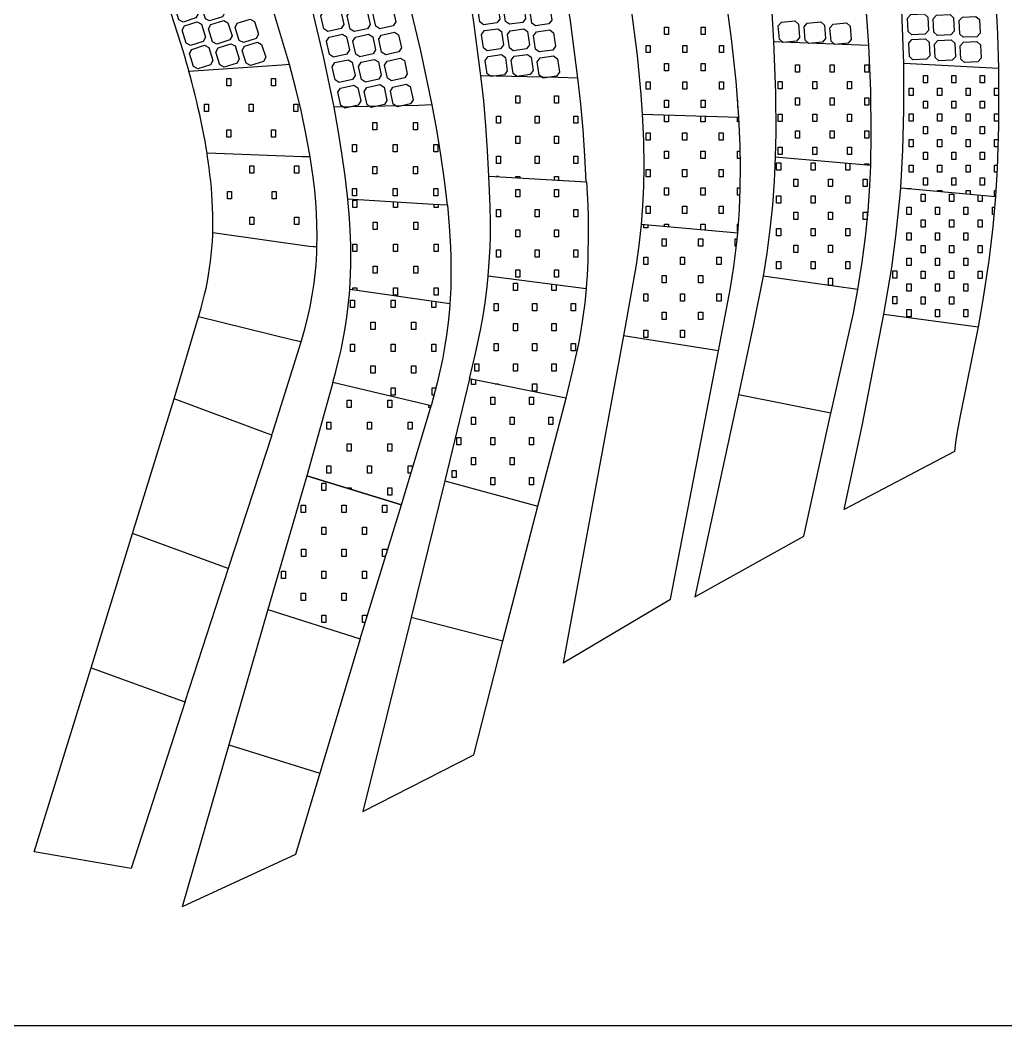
# Model space of a CAD drawing. Header units: millimetres. Extents: x 19106 to 24547, y 13072 to 17462.
# Drawn here: x 21045 to 21651, y 14549 to 15167 of the extents above; entities that cross this region are included whole.
import ezdxf

# ---------------------------------------------------------------- set-up
doc = ezdxf.new("R2010")
doc.units = ezdxf.units.MM
doc.header["$LTSCALE"] = 100
doc.header["$MEASUREMENT"] = 0
doc.layers.add('Default', color=7, linetype='Continuous')
doc.layers.add('PV CELL', color=1, linetype='Continuous')

msp = doc.modelspace()

# ---------------------------------------------------------------- linework, layer by layer
at = {"layer": 'Default'}
msp.add_lwpolyline([(23627.03, 14548.7), (20501.93, 14548.7), (20501.93, 16904.97), (23627.03, 16904.97)], close=True, dxfattribs=at)
for points in [[(21502.65, 15227.26), (21507.56, 15171.96), (21508.68, 15154.24)], [(21567.26, 15151.95), (21563.91, 15197.65), (21561.01, 15227.75)], [(21588.7, 15140.71), (21587.13, 15184.59), (21585.15, 15217.18)], [(21643.31, 15216.61), (21646.41, 15158.81), (21646.96, 15137.67)], [(21211.05, 15140.03), (21201.92, 15170.73), (21191.85, 15201.14)], [(21388.39, 15131.58), (21383.74, 15166.86), (21378.21, 15202.02)], [(21328.8, 15133.12), (21324.46, 15166.11), (21319.29, 15198.99)], [(21144.33, 15152.96), (21134.22, 15184.43), (21132.26, 15190.14)], [(21298.87, 15115.2), (21291.88, 15148.36), (21284.02, 15181.34)], [(21420.92, 15175.5), (21424.8, 15145.63), (21427.14, 15121.51), (21427.97, 15109.49)], [(21487.38, 15107.65), (21485.68, 15129.71), (21482.82, 15155.91), (21479.95, 15177.09)], [(21238.5, 15113.7), (21232.14, 15144.12), (21224.94, 15174.37)], [(21444.11, 15158.58), (21441.61, 15158.58), (21441.61, 15163.08), (21444.11, 15163.08), (21444.11, 15158.58)], [(21466.61, 15158.58), (21464.11, 15158.58), (21464.11, 15163.08), (21466.61, 15163.08), (21466.61, 15158.58)], [(21145.51, 15149), (21144.33, 15152.96)], [(21432.86, 15147.33), (21430.36, 15147.33), (21430.36, 15151.83), (21432.86, 15151.83), (21432.86, 15147.33)], [(21455.36, 15147.33), (21452.86, 15147.33), (21452.86, 15151.83), (21455.36, 15151.83), (21455.36, 15147.33)], [(21477.86, 15147.33), (21475.36, 15147.33), (21475.36, 15151.83), (21477.86, 15151.83), (21477.86, 15147.33)], [(21508.68, 15154.24), (21567.26, 15151.95)], [(21508.68, 15154.24), (21567.26, 15151.95)], [(21508.68, 15154.24), (21509.93, 15122.62), (21510.05, 15097.93), (21509.73, 15083.08)], [(21568.38, 15077.83), (21568.73, 15097.4), (21568.44, 15123.82), (21567.26, 15151.95)], [(21146.67, 15145.03), (21145.51, 15149)], [(21147.81, 15141.06), (21146.67, 15145.03)], [(21148.92, 15137.08), (21147.81, 15141.06)], [(21206.38, 15139.66), (21149.27, 15135.83)], [(21206.38, 15139.66), (21149.27, 15135.83)], [(21211.05, 15140.03), (21206.38, 15139.66)], [(21211.05, 15140.03), (21206.38, 15139.66)], [(21223.75, 15083.21), (21221.19, 15097.54), (21218.18, 15111.79), (21214.79, 15125.96), (21211.05, 15140.04)], [(21444.11, 15136.08), (21441.61, 15136.08), (21441.61, 15140.58), (21444.11, 15140.58), (21444.11, 15136.08)], [(21466.61, 15136.08), (21464.11, 15136.08), (21464.11, 15140.58), (21466.61, 15140.58), (21466.61, 15136.08)], [(21524.67, 15135.26), (21522.17, 15135.26), (21522.17, 15139.76), (21524.67, 15139.76), (21524.67, 15135.26)], [(21545.92, 15135.26), (21543.42, 15135.26), (21543.42, 15139.76), (21545.92, 15139.76), (21545.92, 15135.26)], [(21567.17, 15135.26), (21564.67, 15135.26), (21564.67, 15139.76), (21567.17, 15139.76), (21567.17, 15135.26)], [(21586.81, 15064.18), (21588.18, 15087.6), (21588.79, 15111.85), (21588.7, 15140.71)], [(21646.96, 15137.67), (21588.7, 15140.71)], [(21646.96, 15137.67), (21588.7, 15140.71)], [(21149.27, 15135.83), (21148.92, 15137.08)], [(21150.01, 15133.09), (21149.27, 15135.83)], [(21151.06, 15129.1), (21150.01, 15133.09)], [(21333.54, 15071.42), (21332.87, 15086.88), (21331.82, 15102.32), (21330.45, 15117.73), (21328.8, 15133.12)], [(21376.15, 15131.97), (21328.8, 15133.12)], [(21376.15, 15131.97), (21328.8, 15133.12)], [(21603.26, 15128.84), (21600.76, 15128.84), (21600.76, 15133.34), (21603.26, 15133.34), (21603.26, 15128.84)], [(21620.76, 15128.84), (21618.26, 15128.84), (21618.26, 15133.34), (21620.76, 15133.34), (21620.76, 15128.84)], [(21638.26, 15128.84), (21635.76, 15128.84), (21635.76, 15133.34), (21638.26, 15133.34), (21638.26, 15128.84)], [(21646.96, 15137.67), (21646.96, 15101.98), (21646.09, 15076.16), (21645.02, 15058.86)], [(21152.09, 15125.1), (21151.06, 15129.1)], [(21175.02, 15126.86), (21172.52, 15126.86), (21172.52, 15131.36), (21175.02, 15131.36), (21175.02, 15126.86)], [(21202.52, 15126.86), (21200.02, 15126.86), (21200.02, 15131.36), (21202.52, 15131.36), (21202.52, 15126.86)], [(21388.39, 15131.58), (21376.15, 15131.97)], [(21388.39, 15131.58), (21376.15, 15131.97)], [(21393.4, 15067.87), (21392.65, 15083.83), (21391.54, 15099.77), (21390.11, 15115.69), (21388.39, 15131.58)], [(21432.86, 15124.83), (21430.36, 15124.83), (21430.36, 15129.33), (21432.86, 15129.33), (21432.86, 15124.83)], [(21455.36, 15124.83), (21452.86, 15124.83), (21452.86, 15129.33), (21455.36, 15129.33), (21455.36, 15124.83)], [(21477.86, 15124.83), (21475.36, 15124.83), (21475.36, 15129.33), (21477.86, 15129.33), (21477.86, 15124.83)], [(21514.04, 15125.14), (21511.54, 15125.14), (21511.54, 15129.64), (21514.04, 15129.64), (21514.04, 15125.14)], [(21535.29, 15125.14), (21532.79, 15125.14), (21532.79, 15129.64), (21535.29, 15129.64), (21535.29, 15125.14)], [(21556.54, 15125.14), (21554.04, 15125.14), (21554.04, 15129.64), (21556.54, 15129.64), (21556.54, 15125.14)], [(21153.09, 15121.08), (21152.09, 15125.1)], [(21154.06, 15117.07), (21153.09, 15121.08)], [(21352.72, 15116.23), (21350.22, 15116.23), (21350.22, 15120.73), (21352.72, 15120.73), (21352.72, 15116.23)], [(21376.47, 15116.23), (21373.97, 15116.23), (21373.97, 15120.73), (21376.47, 15120.73), (21376.47, 15116.23)], [(21594.51, 15120.97), (21592.01, 15120.97), (21592.01, 15125.47), (21594.51, 15125.47), (21594.51, 15120.97)], [(21612.01, 15120.97), (21609.51, 15120.97), (21609.51, 15125.47), (21612.01, 15125.47), (21612.01, 15120.97)], [(21629.51, 15120.97), (21627.01, 15120.97), (21627.01, 15125.47), (21629.51, 15125.47), (21629.51, 15120.97)], [(21647.01, 15120.97), (21644.51, 15120.97), (21644.51, 15125.47), (21647.01, 15125.47), (21647.01, 15120.97)], [(21154.99, 15113.04), (21154.06, 15117.07)], [(21161.27, 15111.11), (21158.77, 15111.11), (21158.77, 15115.61), (21161.27, 15115.61), (21161.27, 15111.11)], [(21188.77, 15111.11), (21186.27, 15111.11), (21186.27, 15115.61), (21188.77, 15115.61), (21188.77, 15111.11)], [(21216.27, 15111.11), (21213.77, 15111.11), (21213.77, 15115.61), (21216.27, 15115.61), (21216.27, 15111.11)], [(21290.35, 15114.85), (21238.5, 15113.7)], [(21290.35, 15114.85), (21238.5, 15113.7)], [(21246.91, 15057.19), (21245.31, 15071.39), (21243.34, 15085.54), (21241.05, 15099.64), (21238.5, 15113.7)], [(21298.87, 15115.2), (21290.35, 15114.85)], [(21298.87, 15115.2), (21290.35, 15114.85)], [(21308.16, 15053.46), (21306.36, 15068.97), (21304.2, 15084.43), (21301.7, 15099.84), (21298.87, 15115.2)], [(21444.11, 15113.58), (21441.61, 15113.58), (21441.61, 15118.08), (21444.11, 15118.08), (21444.11, 15113.58)], [(21466.61, 15113.58), (21464.11, 15113.58), (21464.11, 15118.08), (21466.61, 15118.08), (21466.61, 15113.58)], [(21487, 15113.58), (21486.61, 15113.58), (21486.61, 15118.08), (21486.67, 15118.08)], [(21524.67, 15115.01), (21522.17, 15115.01), (21522.17, 15119.51), (21524.67, 15119.51), (21524.67, 15115.01)], [(21545.92, 15115.01), (21543.42, 15115.01), (21543.42, 15119.51), (21545.92, 15119.51), (21545.92, 15115.01)], [(21567.17, 15115.01), (21564.67, 15115.01), (21564.67, 15119.51), (21567.17, 15119.51), (21567.17, 15115.01)], [(21603.26, 15113.09), (21600.76, 15113.09), (21600.76, 15117.59), (21603.26, 15117.59), (21603.26, 15113.09)], [(21620.76, 15113.09), (21618.26, 15113.09), (21618.26, 15117.59), (21620.76, 15117.59), (21620.76, 15113.09)], [(21638.26, 15113.09), (21635.76, 15113.09), (21635.76, 15117.59), (21638.26, 15117.59), (21638.26, 15113.09)], [(21155.9, 15109.01), (21154.99, 15113.04)], [(21156.76, 15104.97), (21155.9, 15109.01)], [(21340.85, 15103.86), (21338.35, 15103.86), (21338.35, 15108.36), (21340.85, 15108.36), (21340.85, 15103.86)], [(21364.6, 15103.86), (21362.1, 15103.86), (21362.1, 15108.36), (21364.6, 15108.36), (21364.6, 15103.86)], [(21388.35, 15103.86), (21385.85, 15103.86), (21385.85, 15108.36), (21388.35, 15108.36), (21388.35, 15103.86)], [(21427.97, 15109.49), (21428.7, 15093.29), (21428.9, 15077.14), (21428.67, 15065.03), (21428.1, 15052.93), (21427.23, 15041.61)], [(21427.97, 15109.49), (21487.38, 15107.65)], [(21427.97, 15109.49), (21487.38, 15107.65)], [(21444.01, 15109.05), (21444.01, 15104.73), (21441.51, 15104.73), (21441.51, 15109.13)], [(21466.51, 15108.37), (21466.51, 15104.73), (21464.01, 15104.73), (21464.01, 15108.45)], [(21487.55, 15104.73), (21486.51, 15104.73), (21486.51, 15107.68)], [(21486.61, 15036.23), (21487.68, 15050.74), (21488.22, 15063.91), (21488.38, 15077.09), (21488.16, 15090.26), (21487.38, 15107.65)], [(21514.04, 15104.89), (21511.54, 15104.89), (21511.54, 15109.39), (21514.04, 15109.39), (21514.04, 15104.89)], [(21535.29, 15104.89), (21532.79, 15104.89), (21532.79, 15109.39), (21535.29, 15109.39), (21535.29, 15104.89)], [(21556.54, 15104.89), (21554.04, 15104.89), (21554.04, 15109.39), (21556.54, 15109.39), (21556.54, 15104.89)], [(21594.51, 15105.22), (21592.01, 15105.22), (21592.01, 15109.72), (21594.51, 15109.72), (21594.51, 15105.22)], [(21612.01, 15105.22), (21609.51, 15105.22), (21609.51, 15109.72), (21612.01, 15109.72), (21612.01, 15105.22)], [(21629.51, 15105.22), (21627.01, 15105.22), (21627.01, 15109.72), (21629.51, 15109.72), (21629.51, 15105.22)], [(21647.01, 15105.22), (21644.51, 15105.22), (21644.51, 15109.72), (21647.01, 15109.72), (21647.01, 15105.22)], [(21157.6, 15100.92), (21156.76, 15104.97)], [(21264.85, 15099.83), (21262.35, 15099.83), (21262.35, 15104.33), (21264.85, 15104.33), (21264.85, 15099.83)], [(21289.85, 15099.83), (21287.35, 15099.83), (21287.35, 15104.33), (21289.85, 15104.33), (21289.85, 15099.83)], [(21603.26, 15097.34), (21600.76, 15097.34), (21600.76, 15101.84), (21603.26, 15101.84), (21603.26, 15097.34)], [(21620.76, 15097.34), (21618.26, 15097.34), (21618.26, 15101.84), (21620.76, 15101.84), (21620.76, 15097.34)], [(21638.26, 15097.34), (21635.76, 15097.34), (21635.76, 15101.84), (21638.26, 15101.84), (21638.26, 15097.34)], [(21158.4, 15096.87), (21157.6, 15100.92)], [(21159.16, 15092.81), (21158.4, 15096.87)], [(21175.02, 15095.36), (21172.52, 15095.36), (21172.52, 15099.86), (21175.02, 15099.86), (21175.02, 15095.36)], [(21202.52, 15095.36), (21200.02, 15095.36), (21200.02, 15099.86), (21202.52, 15099.86), (21202.52, 15095.36)], [(21352.72, 15091.48), (21350.22, 15091.48), (21350.22, 15095.98), (21352.72, 15095.98), (21352.72, 15091.48)], [(21376.47, 15091.48), (21373.97, 15091.48), (21373.97, 15095.98), (21376.47, 15095.98), (21376.47, 15091.48)], [(21432.76, 15093.48), (21430.26, 15093.48), (21430.26, 15097.98), (21432.76, 15097.98), (21432.76, 15093.48)], [(21455.26, 15093.48), (21452.76, 15093.48), (21452.76, 15097.98), (21455.26, 15097.98), (21455.26, 15093.48)], [(21477.76, 15093.48), (21475.26, 15093.48), (21475.26, 15097.98), (21477.76, 15097.98), (21477.76, 15093.48)], [(21524.67, 15094.76), (21522.17, 15094.76), (21522.17, 15099.26), (21524.67, 15099.26), (21524.67, 15094.76)], [(21545.92, 15094.76), (21543.42, 15094.76), (21543.42, 15099.26), (21545.92, 15099.26), (21545.92, 15094.76)], [(21567.17, 15094.76), (21564.67, 15094.76), (21564.67, 15099.26), (21567.17, 15099.26), (21567.17, 15094.76)], [(21159.87, 15088.74), (21159.16, 15092.81)], [(21252.26, 15086.33), (21249.76, 15086.33), (21249.76, 15090.83), (21252.26, 15090.83), (21252.26, 15086.33)], [(21277.26, 15086.33), (21274.76, 15086.33), (21274.76, 15090.83), (21277.26, 15090.83), (21277.26, 15086.33)], [(21302.26, 15086.33), (21299.76, 15086.33), (21299.76, 15090.83), (21302.26, 15090.83), (21302.26, 15086.33)], [(21514.04, 15084.64), (21511.54, 15084.64), (21511.54, 15089.14), (21514.04, 15089.14), (21514.04, 15084.64)], [(21535.29, 15084.64), (21532.79, 15084.64), (21532.79, 15089.14), (21535.29, 15089.14), (21535.29, 15084.64)], [(21556.54, 15084.64), (21554.04, 15084.64), (21554.04, 15089.14), (21556.54, 15089.14), (21556.54, 15084.64)], [(21594.51, 15089.47), (21592.01, 15089.47), (21592.01, 15093.97), (21594.51, 15093.97), (21594.51, 15089.47)], [(21612.01, 15089.47), (21609.51, 15089.47), (21609.51, 15093.97), (21612.01, 15093.97), (21612.01, 15089.47)], [(21629.51, 15089.47), (21627.01, 15089.47), (21627.01, 15093.97), (21629.51, 15093.97), (21629.51, 15089.47)], [(21646.64, 15089.47), (21644.51, 15089.47), (21644.51, 15093.97), (21646.78, 15093.97)], [(21160.4, 15085.5), (21159.87, 15088.74)], [(21218.94, 15083.34), (21160.4, 15085.5)], [(21160.53, 15084.66), (21160.4, 15085.5)], [(21218.94, 15083.34), (21160.4, 15085.5)], [(21161.14, 15080.57), (21160.53, 15084.66)], [(21223.75, 15083.21), (21222.54, 15083.27), (21221.34, 15083.31), (21218.94, 15083.34)], [(21223.75, 15083.21), (21222.54, 15083.27), (21221.34, 15083.31), (21218.94, 15083.34)], [(21227.97, 15027.62), (21228.07, 15034.59), (21227.97, 15041.56), (21227.67, 15048.53), (21227.2, 15055.5), (21226.56, 15062.45), (21225.76, 15069.38), (21224.82, 15076.3), (21223.75, 15083.2)], [(21340.85, 15079.11), (21338.35, 15079.11), (21338.35, 15083.61), (21340.85, 15083.61), (21340.85, 15079.11)], [(21364.6, 15079.11), (21362.1, 15079.11), (21362.1, 15083.61), (21364.6, 15083.61), (21364.6, 15079.11)], [(21388.35, 15079.11), (21385.85, 15079.11), (21385.85, 15083.61), (21388.35, 15083.61), (21388.35, 15079.11)], [(21444.01, 15082.23), (21441.51, 15082.23), (21441.51, 15086.73), (21444.01, 15086.73), (21444.01, 15082.23)], [(21444.01, 15082.23), (21441.51, 15082.23), (21441.51, 15086.73), (21444.01, 15086.73), (21444.01, 15082.23)], [(21466.51, 15082.23), (21464.01, 15082.23), (21464.01, 15086.73), (21466.51, 15086.73), (21466.51, 15082.23)], [(21466.51, 15082.23), (21464.01, 15082.23), (21464.01, 15086.73), (21466.51, 15086.73), (21466.51, 15082.23)], [(21488.33, 15082.23), (21486.51, 15082.23), (21486.51, 15086.73), (21488.25, 15086.73)], [(21488.33, 15082.23), (21486.51, 15082.23), (21486.51, 15086.73), (21488.25, 15086.73)], [(21509.73, 15083.08), (21509.06, 15068.31), (21507.95, 15053.53), (21506.43, 15038.79), (21504.5, 15024.09), (21502.19, 15009.77)], [(21568.38, 15077.83), (21509.73, 15083.08)], [(21568.38, 15077.83), (21509.73, 15083.08)], [(21603.26, 15081.59), (21600.76, 15081.59), (21600.76, 15086.09), (21603.26, 15086.09), (21603.26, 15081.59)], [(21620.76, 15081.59), (21618.26, 15081.59), (21618.26, 15086.09), (21620.76, 15086.09), (21620.76, 15081.59)], [(21638.26, 15081.59), (21635.76, 15081.59), (21635.76, 15086.09), (21638.26, 15086.09), (21638.26, 15081.59)], [(21161.7, 15076.48), (21161.14, 15080.57)], [(21162.2, 15072.38), (21161.7, 15076.48)], [(21189.23, 15073.22), (21186.73, 15073.22), (21186.73, 15077.72), (21189.23, 15077.72), (21189.23, 15073.22)], [(21216.73, 15073.22), (21214.23, 15073.22), (21214.23, 15077.72), (21216.73, 15077.72), (21216.73, 15073.22)], [(21264.85, 15072.83), (21262.35, 15072.83), (21262.35, 15077.33), (21264.85, 15077.33), (21264.85, 15072.83)], [(21289.85, 15072.83), (21287.35, 15072.83), (21287.35, 15077.33), (21289.85, 15077.33), (21289.85, 15072.83)], [(21513.06, 15075.08), (21510.56, 15075.08), (21510.56, 15079.58), (21513.06, 15079.58), (21513.06, 15075.08)], [(21534.31, 15075.08), (21531.81, 15075.08), (21531.81, 15079.58), (21534.31, 15079.58), (21534.31, 15075.08)], [(21555.56, 15078.98), (21555.56, 15075.08), (21553.06, 15075.08), (21553.06, 15079.2)], [(21560.52, 15001.63), (21563.19, 15018.39), (21565.18, 15034.12), (21566.74, 15049.89), (21567.84, 15065.71), (21568.38, 15077.83)], [(21564.67, 15078.16), (21564.67, 15079.01), (21567.17, 15079.01), (21567.17, 15077.94)], [(21594.51, 15073.72), (21592.01, 15073.72), (21592.01, 15078.22), (21594.51, 15078.22), (21594.51, 15073.72)], [(21612.01, 15073.72), (21609.51, 15073.72), (21609.51, 15078.22), (21612.01, 15078.22), (21612.01, 15073.72)], [(21629.51, 15073.72), (21627.01, 15073.72), (21627.01, 15078.22), (21629.51, 15078.22), (21629.51, 15073.72)], [(21645.97, 15073.72), (21644.51, 15073.72), (21644.51, 15078.22), (21646.19, 15078.22)], [(21162.66, 15068.27), (21162.2, 15072.38)], [(21333.28, 15009.77), (21334.11, 15021.46), (21334.4, 15027.64), (21334.57, 15034.75), (21334.6, 15043.26), (21334.45, 15052.63), (21334.11, 15062.23), (21333.54, 15071.42)], [(21333.54, 15071.42), (21393.64, 15067.86)], [(21333.54, 15071.42), (21393.4, 15067.87)], [(21339.61, 15071.06), (21338.31, 15071.06), (21338.31, 15071.14)], [(21350.22, 15070.43), (21350.22, 15071.23), (21352.72, 15071.23), (21352.72, 15070.29)], [(21373.97, 15069.02), (21373.97, 15071.23), (21376.47, 15071.23), (21376.47, 15068.88)], [(21432.76, 15070.98), (21430.26, 15070.98), (21430.26, 15075.48), (21432.76, 15075.48), (21432.76, 15070.98)], [(21455.26, 15070.98), (21452.76, 15070.98), (21452.76, 15075.48), (21455.26, 15075.48), (21455.26, 15070.98)], [(21477.76, 15070.98), (21475.26, 15070.98), (21475.26, 15075.48), (21477.76, 15075.48), (21477.76, 15070.98)], [(21603.26, 15065.84), (21600.76, 15065.84), (21600.76, 15070.34), (21603.26, 15070.34), (21603.26, 15065.84)], [(21620.76, 15065.84), (21618.26, 15065.84), (21618.26, 15070.34), (21620.76, 15070.34), (21620.76, 15065.84)], [(21638.26, 15065.84), (21635.76, 15065.84), (21635.76, 15070.34), (21638.26, 15070.34), (21638.26, 15065.84)], [(21163.04, 15064.16), (21162.66, 15068.27)], [(21163.37, 15060.04), (21163.04, 15064.16)], [(21393.64, 15067.86), (21394.4, 15053.42), (21394.61, 15046.12), (21394.7, 15038.01), (21394.41, 15019.3), (21394.01, 15010.07), (21393.74, 15005.86), (21393.42, 15002.07)], [(21444.01, 15059.73), (21441.51, 15059.73), (21441.51, 15064.23), (21444.01, 15064.23), (21444.01, 15059.73)], [(21466.51, 15059.73), (21464.01, 15059.73), (21464.01, 15064.23), (21466.51, 15064.23), (21466.51, 15059.73)], [(21488.09, 15059.73), (21486.51, 15059.73), (21486.51, 15064.23), (21488.23, 15064.23)], [(21523.68, 15064.95), (21521.18, 15064.95), (21521.18, 15069.45), (21523.68, 15069.45), (21523.68, 15064.95)], [(21544.93, 15064.95), (21542.43, 15064.95), (21542.43, 15069.45), (21544.93, 15069.45), (21544.93, 15064.95)], [(21566.18, 15064.95), (21563.68, 15064.95), (21563.68, 15069.45), (21566.18, 15069.45), (21566.18, 15064.95)], [(21576.5, 14986.48), (21581.31, 15015.19), (21583.91, 15034.42), (21585.94, 15053.72), (21586.81, 15064.18)], [(21586.81, 15064.18), (21645.02, 15058.86)], [(21586.81, 15064.18), (21645.02, 15058.86)], [(21163.63, 15055.91), (21163.37, 15060.04)], [(21175.48, 15057.47), (21172.98, 15057.47), (21172.98, 15061.97), (21175.48, 15061.97), (21175.48, 15057.47)], [(21202.98, 15057.47), (21200.48, 15057.47), (21200.48, 15061.97), (21202.98, 15061.97), (21202.98, 15057.47)], [(21252.26, 15059.33), (21249.76, 15059.33), (21249.76, 15063.83), (21252.26, 15063.83), (21252.26, 15059.33)], [(21277.26, 15059.33), (21274.76, 15059.33), (21274.76, 15063.83), (21277.26, 15063.83), (21277.26, 15059.33)], [(21302.26, 15059.33), (21299.76, 15059.33), (21299.76, 15063.83), (21302.26, 15063.83), (21302.26, 15059.33)], [(21352.69, 15058.69), (21350.19, 15058.69), (21350.19, 15063.19), (21352.69, 15063.19), (21352.69, 15058.69)], [(21376.44, 15058.69), (21373.94, 15058.69), (21373.94, 15063.19), (21376.44, 15063.19), (21376.44, 15058.69)], [(21513.06, 15054.83), (21510.56, 15054.83), (21510.56, 15059.33), (21513.06, 15059.33), (21513.06, 15054.83)], [(21534.31, 15054.83), (21531.81, 15054.83), (21531.81, 15059.33), (21534.31, 15059.33), (21534.31, 15054.83)], [(21555.56, 15054.83), (21553.06, 15054.83), (21553.06, 15059.33), (21555.56, 15059.33), (21555.56, 15054.83)], [(21593.16, 15063.6), (21593.16, 15063.58), (21590.66, 15063.58), (21590.66, 15063.83)], [(21601.91, 15055.71), (21599.41, 15055.71), (21599.41, 15060.21), (21601.91, 15060.21), (21601.91, 15055.71)], [(21609.51, 15062.11), (21609.51, 15062.47), (21612.01, 15062.47), (21612.01, 15061.88)], [(21619.41, 15055.71), (21616.91, 15055.71), (21616.91, 15060.21), (21619.41, 15060.21), (21619.41, 15055.71)], [(21627.01, 15060.51), (21627.01, 15062.47), (21629.51, 15062.47), (21629.51, 15060.28)], [(21645.02, 15058.86), (21643.36, 15040.1), (21640.93, 15019.57), (21637.07, 14994.03), (21634.39, 14978.76)], [(21636.91, 15059.6), (21636.91, 15055.71), (21634.41, 15055.71), (21634.41, 15059.83)], [(21644.51, 15058.91), (21644.51, 15062.47), (21645.28, 15062.47)], [(21163.83, 15051.79), (21163.63, 15055.91)], [(21163.95, 15047.66), (21163.83, 15051.79)], [(21299.48, 15053.88), (21246.91, 15057.19)], [(21299.48, 15053.88), (21246.91, 15057.19)], [(21248.15, 15001.69), (21248.45, 15006.37), (21248.66, 15011.03), (21248.8, 15016.78), (21248.83, 15022.53), (21248.75, 15028.29), (21248.56, 15034.06), (21247.9, 15045.61), (21246.91, 15057.19)], [(21252.42, 15052.09), (21249.92, 15052.09), (21249.92, 15056.59), (21252.42, 15056.59), (21252.42, 15052.09)], [(21277.42, 15055.41), (21277.42, 15052.09), (21274.92, 15052.09), (21274.92, 15055.58)], [(21308.16, 15053.46), (21299.48, 15053.88)], [(21308.16, 15053.46), (21299.48, 15053.88)], [(21302.42, 15053.75), (21302.42, 15052.09), (21299.92, 15052.09), (21299.92, 15053.86)], [(21308.16, 15053.46), (21309.29, 15040.65), (21310.04, 15027.9), (21310.26, 15021.56), (21310.35, 15015.23), (21310.32, 15008.93), (21310.16, 15002.65), (21309.64, 14992.73)], [(21432.76, 15048.48), (21430.26, 15048.48), (21430.26, 15052.98), (21432.76, 15052.98), (21432.76, 15048.48)], [(21455.26, 15048.48), (21452.76, 15048.48), (21452.76, 15052.98), (21455.26, 15052.98), (21455.26, 15048.48)], [(21477.76, 15048.48), (21475.26, 15048.48), (21475.26, 15052.98), (21477.76, 15052.98), (21477.76, 15048.48)], [(21593.16, 15047.83), (21590.66, 15047.83), (21590.66, 15052.33), (21593.16, 15052.33), (21593.16, 15047.83)], [(21610.66, 15047.83), (21608.16, 15047.83), (21608.16, 15052.33), (21610.66, 15052.33), (21610.66, 15047.83)], [(21628.16, 15047.83), (21625.66, 15047.83), (21625.66, 15052.33), (21628.16, 15052.33), (21628.16, 15047.83)], [(21644.11, 15047.83), (21643.16, 15047.83), (21643.16, 15052.33), (21644.5, 15052.33)], [(21163.99, 15043.52), (21163.95, 15047.66)], [(21189.23, 15041.72), (21186.73, 15041.72), (21186.73, 15046.22), (21189.23, 15046.22), (21189.23, 15041.72)], [(21216.73, 15041.72), (21214.23, 15041.72), (21214.23, 15046.22), (21216.73, 15046.22), (21216.73, 15041.72)], [(21340.81, 15046.31), (21338.31, 15046.31), (21338.31, 15050.81), (21340.81, 15050.81), (21340.81, 15046.31)], [(21364.56, 15046.31), (21362.06, 15046.31), (21362.06, 15050.81), (21364.56, 15050.81), (21364.56, 15046.31)], [(21388.31, 15046.31), (21385.81, 15046.31), (21385.81, 15050.81), (21388.31, 15050.81), (21388.31, 15046.31)], [(21523.68, 15044.7), (21521.18, 15044.7), (21521.18, 15049.2), (21523.68, 15049.2), (21523.68, 15044.7)], [(21544.93, 15044.7), (21542.43, 15044.7), (21542.43, 15049.2), (21544.93, 15049.2), (21544.93, 15044.7)], [(21566.18, 15044.7), (21563.68, 15044.7), (21563.68, 15049.2), (21566.18, 15049.2), (21566.18, 15044.7)], [(21163.89, 15036.51), (21163.96, 15039.39)], [(21163.96, 15039.39), (21163.99, 15043.52)], [(21265.01, 15038.59), (21262.51, 15038.59), (21262.51, 15043.09), (21265.01, 15043.09), (21265.01, 15038.59)], [(21290.01, 15038.59), (21287.51, 15038.59), (21287.51, 15043.09), (21290.01, 15043.09), (21290.01, 15038.59)], [(21427.23, 15041.61), (21425.88, 15028.8), (21424.23, 15016.8), (21416.49, 14973.06)], [(21486.61, 15036.23), (21427.23, 15041.61)], [(21486.61, 15036.23), (21427.23, 15041.61)], [(21431.36, 15041.23), (21431.36, 15039.53), (21428.86, 15039.53), (21428.86, 15041.46)], [(21441.51, 15040.31), (21441.51, 15041.73), (21444.01, 15041.73), (21444.01, 15040.09)], [(21464.01, 15038.27), (21464.01, 15041.73), (21466.51, 15041.73), (21466.51, 15038.05)], [(21486.7, 15037.23), (21486.51, 15037.23), (21486.51, 15041.73), (21487.07, 15041.73)], [(21601.91, 15039.96), (21599.41, 15039.96), (21599.41, 15044.46), (21601.91, 15044.46), (21601.91, 15039.96)], [(21619.41, 15039.96), (21616.91, 15039.96), (21616.91, 15044.46), (21619.41, 15044.46), (21619.41, 15039.96)], [(21636.91, 15039.96), (21634.41, 15039.96), (21634.41, 15044.46), (21636.91, 15044.46), (21636.91, 15039.96)], [(21163.65, 15031.13), (21163.85, 15035.26)], [(21163.85, 15035.26), (21163.89, 15036.51)], [(21223.08, 15028.19), (21163.89, 15036.51)], [(21223.08, 15028.19), (21163.89, 15036.51)], [(21352.69, 15033.94), (21350.19, 15033.94), (21350.19, 15038.44), (21352.69, 15038.44), (21352.69, 15033.94)], [(21376.44, 15033.94), (21373.94, 15033.94), (21373.94, 15038.44), (21376.44, 15038.44), (21376.44, 15033.94)], [(21474.8, 14963.93), (21482.27, 15002.75), (21484.28, 15015.78), (21485.89, 15028.86), (21486.61, 15036.23)], [(21513.06, 15034.58), (21510.56, 15034.58), (21510.56, 15039.08), (21513.06, 15039.08), (21513.06, 15034.58)], [(21534.31, 15034.58), (21531.81, 15034.58), (21531.81, 15039.08), (21534.31, 15039.08), (21534.31, 15034.58)], [(21555.56, 15034.58), (21553.06, 15034.58), (21553.06, 15039.08), (21555.56, 15039.08), (21555.56, 15034.58)], [(21593.16, 15032.08), (21590.66, 15032.08), (21590.66, 15036.58), (21593.16, 15036.58), (21593.16, 15032.08)], [(21610.66, 15032.08), (21608.16, 15032.08), (21608.16, 15036.58), (21610.66, 15036.58), (21610.66, 15032.08)], [(21628.16, 15032.08), (21625.66, 15032.08), (21625.66, 15036.58), (21628.16, 15036.58), (21628.16, 15032.08)], [(21162.99, 15022.9), (21163.37, 15027.01)], [(21163.37, 15027.01), (21163.65, 15031.13)], [(21218.2, 14969.47), (21220.28, 14976.57), (21222.12, 14983.74), (21223.73, 14990.95), (21225.1, 14998.22), (21226.21, 15005.53), (21226.67, 15009.19), (21227.06, 15012.87), (21227.39, 15016.55), (21227.66, 15020.23), (21227.85, 15023.92), (21227.98, 15027.62)], [(21227.97, 15027.62), (21226.77, 15027.79), (21225.55, 15027.94), (21223.08, 15028.19)], [(21227.97, 15027.62), (21226.77, 15027.79), (21225.55, 15027.94), (21223.08, 15028.19)], [(21252.42, 15025.09), (21249.92, 15025.09), (21249.92, 15029.59), (21252.42, 15029.59), (21252.42, 15025.09)], [(21277.42, 15025.09), (21274.92, 15025.09), (21274.92, 15029.59), (21277.42, 15029.59), (21277.42, 15025.09)], [(21302.42, 15025.09), (21299.92, 15025.09), (21299.92, 15029.59), (21302.42, 15029.59), (21302.42, 15025.09)], [(21442.61, 15028.28), (21440.11, 15028.28), (21440.11, 15032.78), (21442.61, 15032.78), (21442.61, 15028.28)], [(21465.11, 15028.28), (21462.61, 15028.28), (21462.61, 15032.78), (21465.11, 15032.78), (21465.11, 15028.28)], [(21485.82, 15028.28), (21485.11, 15028.28), (21485.11, 15032.78), (21486.29, 15032.78)], [(21523.68, 15024.45), (21521.18, 15024.45), (21521.18, 15028.95), (21523.68, 15028.95), (21523.68, 15024.45)], [(21544.93, 15024.45), (21542.43, 15024.45), (21542.43, 15028.95), (21544.93, 15028.95), (21544.93, 15024.45)], [(21601.91, 15024.21), (21599.41, 15024.21), (21599.41, 15028.71), (21601.91, 15028.71), (21601.91, 15024.21)], [(21619.41, 15024.21), (21616.91, 15024.21), (21616.91, 15028.71), (21619.41, 15028.71), (21619.41, 15024.21)], [(21636.91, 15024.21), (21634.41, 15024.21), (21634.41, 15028.71), (21636.91, 15028.71), (21636.91, 15024.21)], [(21162.54, 15018.79), (21162.99, 15022.9)], [(21340.81, 15021.56), (21338.31, 15021.56), (21338.31, 15026.06), (21340.81, 15026.06), (21340.81, 15021.56)], [(21364.56, 15021.56), (21362.06, 15021.56), (21362.06, 15026.06), (21364.56, 15026.06), (21364.56, 15021.56)], [(21388.31, 15021.56), (21385.81, 15021.56), (21385.81, 15026.06), (21388.31, 15026.06), (21388.31, 15021.56)], [(21431.36, 15017.03), (21428.86, 15017.03), (21428.86, 15021.53), (21431.36, 15021.53), (21431.36, 15017.03)], [(21453.86, 15017.03), (21451.36, 15017.03), (21451.36, 15021.53), (21453.86, 15021.53), (21453.86, 15017.03)], [(21476.36, 15017.03), (21473.86, 15017.03), (21473.86, 15021.53), (21476.36, 15021.53), (21476.36, 15017.03)], [(21593.16, 15016.33), (21590.66, 15016.33), (21590.66, 15020.83), (21593.16, 15020.83), (21593.16, 15016.33)], [(21610.66, 15016.33), (21608.16, 15016.33), (21608.16, 15020.83), (21610.66, 15020.83), (21610.66, 15016.33)], [(21628.16, 15016.33), (21625.66, 15016.33), (21625.66, 15020.83), (21628.16, 15020.83), (21628.16, 15016.33)], [(21161.35, 15010.61), (21161.98, 15014.7)], [(21161.98, 15014.7), (21162.54, 15018.79)], [(21265.01, 15011.59), (21262.51, 15011.59), (21262.51, 15016.09), (21265.01, 15016.09), (21265.01, 15011.59)], [(21290.01, 15011.59), (21287.51, 15011.59), (21287.51, 15016.09), (21290.01, 15016.09), (21290.01, 15011.59)], [(21513.06, 15014.33), (21510.56, 15014.33), (21510.56, 15018.83), (21513.06, 15018.83), (21513.06, 15014.33)], [(21534.31, 15014.33), (21531.81, 15014.33), (21531.81, 15018.83), (21534.31, 15018.83), (21534.31, 15014.33)], [(21555.56, 15014.33), (21553.06, 15014.33), (21553.06, 15018.83), (21555.56, 15018.83), (21555.56, 15014.33)], [(21160.61, 15006.55), (21161.35, 15010.61)], [(21321.78, 14946.77), (21325.45, 14962.28), (21328.67, 14977.7), (21330.08, 14985.5), (21331.32, 14993.41), (21332.4, 15001.49), (21333.28, 15009.77)], [(21393.42, 15002.07), (21333.28, 15009.77)], [(21393.42, 15002.07), (21333.28, 15009.77)], [(21352.69, 15009.19), (21350.19, 15009.19), (21350.19, 15013.69), (21352.69, 15013.69), (21352.69, 15009.19)], [(21376.44, 15009.19), (21373.94, 15009.19), (21373.94, 15013.69), (21376.44, 15013.69), (21376.44, 15009.19)], [(21442.61, 15005.78), (21440.11, 15005.78), (21440.11, 15010.28), (21442.61, 15010.28), (21442.61, 15005.78)], [(21442.61, 15005.78), (21440.11, 15005.78), (21440.11, 15010.28), (21442.61, 15010.28), (21442.61, 15005.78)], [(21465.11, 15005.78), (21462.61, 15005.78), (21462.61, 15010.28), (21465.11, 15010.28), (21465.11, 15005.78)], [(21465.11, 15005.78), (21462.61, 15005.78), (21462.61, 15010.28), (21465.11, 15010.28), (21465.11, 15005.78)], [(21502.19, 15009.77), (21496.42, 14980.38), (21487.12, 14936.91)], [(21560.52, 15001.63), (21502.19, 15009.77)], [(21560.52, 15001.63), (21502.19, 15009.77)], [(21544.93, 15004.2), (21542.43, 15004.2), (21542.43, 15008.7), (21544.93, 15008.7), (21544.93, 15004.2)], [(21584.41, 15008.65), (21581.91, 15008.65), (21581.91, 15013.15), (21584.41, 15013.15), (21584.41, 15008.65)], [(21601.91, 15008.46), (21599.41, 15008.46), (21599.41, 15012.96), (21601.91, 15012.96), (21601.91, 15008.46)], [(21619.41, 15008.46), (21616.91, 15008.46), (21616.91, 15012.96), (21619.41, 15012.96), (21619.41, 15008.46)], [(21636.91, 15008.46), (21634.41, 15008.46), (21634.41, 15012.96), (21636.91, 15012.96), (21636.91, 15008.46)], [(21158.89, 14998.47), (21159.8, 15002.5)], [(21159.8, 15002.5), (21160.61, 15006.55)], [(21249.92, 15001.43), (21249.92, 15002.59), (21252.42, 15002.59), (21252.42, 15001.06)], [(21277.42, 14998.09), (21274.92, 14998.09), (21274.92, 15002.59), (21277.42, 15002.59), (21277.42, 14998.09)], [(21302.42, 14998.09), (21299.92, 14998.09), (21299.92, 15002.59), (21302.42, 15002.59), (21302.42, 14998.09)], [(21351.19, 15000.97), (21348.69, 15000.97), (21348.69, 15005.47), (21351.19, 15005.47), (21351.19, 15000.97)], [(21374.94, 15004.43), (21374.94, 15000.97), (21372.44, 15000.97), (21372.44, 15004.75)], [(21593.16, 15000.58), (21590.66, 15000.58), (21590.66, 15005.08), (21593.16, 15005.08), (21593.16, 15000.58)], [(21610.66, 15000.58), (21608.16, 15000.58), (21608.16, 15005.08), (21610.66, 15005.08), (21610.66, 15000.58)], [(21628.16, 15000.58), (21625.66, 15000.58), (21625.66, 15005.08), (21628.16, 15005.08), (21628.16, 15000.58)], [(21157.89, 14994.46), (21158.89, 14998.47)], [(21237.67, 14944.38), (21239.53, 14951.22), (21241.22, 14957.93), (21242.75, 14964.56), (21244.11, 14971.19), (21245.32, 14977.87), (21246.35, 14984.66), (21247.22, 14991.62), (21247.93, 14998.81), (21248.15, 15001.69)], [(21309.64, 14992.73), (21248.15, 15001.69)], [(21309.64, 14992.73), (21248.15, 15001.69)], [(21393.42, 15002.07), (21392.57, 14993.24), (21391.49, 14984.74), (21390.19, 14976.45), (21388.69, 14968.29), (21387, 14960.15), (21385.12, 14951.93), (21380.87, 14934.82)], [(21431.36, 14994.53), (21428.86, 14994.53), (21428.86, 14999.03), (21431.36, 14999.03), (21431.36, 14994.53)], [(21453.86, 14994.53), (21451.36, 14994.53), (21451.36, 14999.03), (21453.86, 14999.03), (21453.86, 14994.53)], [(21476.36, 14994.53), (21473.86, 14994.53), (21473.86, 14999.03), (21476.36, 14999.03), (21476.36, 14994.53)], [(21543.87, 14925.29), (21557.79, 14987.15), (21560.52, 15001.63)], [(21584.41, 14992.9), (21581.91, 14992.9), (21581.91, 14997.4), (21584.41, 14997.4), (21584.41, 14992.9)], [(21601.91, 14992.71), (21599.41, 14992.71), (21599.41, 14997.21), (21601.91, 14997.21), (21601.91, 14992.71)], [(21619.41, 14992.71), (21616.91, 14992.71), (21616.91, 14997.21), (21619.41, 14997.21), (21619.41, 14992.71)], [(21155.2, 14984.89), (21156.81, 14990.47)], [(21156.81, 14990.47), (21157.89, 14994.46)], [(21251.06, 14990.61), (21248.56, 14990.61), (21248.56, 14995.11), (21251.06, 14995.11), (21251.06, 14990.61)], [(21276.06, 14990.61), (21273.56, 14990.61), (21273.56, 14995.11), (21276.06, 14995.11), (21276.06, 14990.61)], [(21309.64, 14992.73), (21309.38, 14989.44), (21308.6, 14981.33), (21307.61, 14973.51), (21306.43, 14965.94), (21305.07, 14958.58), (21303.55, 14951.36), (21301.87, 14944.24), (21298.1, 14930.09)], [(21301.06, 14993.98), (21301.06, 14990.61), (21298.56, 14990.61), (21298.56, 14994.34)], [(21339.31, 14988.6), (21336.81, 14988.6), (21336.81, 14993.1), (21339.31, 14993.1), (21339.31, 14988.6)], [(21363.06, 14988.6), (21360.56, 14988.6), (21360.56, 14993.1), (21363.06, 14993.1), (21363.06, 14988.6)], [(21386.81, 14988.6), (21384.31, 14988.6), (21384.31, 14993.1), (21386.81, 14993.1), (21386.81, 14988.6)], [(21140.26, 14934.37), (21155.2, 14984.89)], [(21213.39, 14970.45), (21155.2, 14984.89)], [(21213.39, 14970.45), (21155.2, 14984.89)], [(21442.61, 14983.28), (21440.11, 14983.28), (21440.11, 14987.78), (21442.61, 14987.78), (21442.61, 14983.28)], [(21465.11, 14983.28), (21462.61, 14983.28), (21462.61, 14987.78), (21465.11, 14987.78), (21465.11, 14983.28)], [(21552.06, 14866.37), (21563.14, 14917.72), (21576.49, 14986.48)], [(21576.49, 14986.48), (21634.39, 14978.76)], [(21576.49, 14986.48), (21634.39, 14978.76)], [(21593.16, 14984.83), (21590.66, 14984.83), (21590.66, 14989.33), (21593.16, 14989.33), (21593.16, 14984.83)], [(21610.66, 14984.83), (21608.16, 14984.83), (21608.16, 14989.33), (21610.66, 14989.33), (21610.66, 14984.83)], [(21628.16, 14984.83), (21625.66, 14984.83), (21625.66, 14989.33), (21628.16, 14989.33), (21628.16, 14984.83)], [(21263.65, 14977.11), (21261.15, 14977.11), (21261.15, 14981.61), (21263.65, 14981.61), (21263.65, 14977.11)], [(21288.65, 14977.11), (21286.15, 14977.11), (21286.15, 14981.61), (21288.65, 14981.61), (21288.65, 14977.11)], [(21351.19, 14976.22), (21348.69, 14976.22), (21348.69, 14980.72), (21351.19, 14980.72), (21351.19, 14976.22)], [(21374.94, 14976.22), (21372.44, 14976.22), (21372.44, 14980.72), (21374.94, 14980.72), (21374.94, 14976.22)], [(21634.39, 14978.76), (21623.28, 14924.04), (21621.41, 14913.03), (21620.6, 14907.51), (21619.91, 14901.97)], [(21416.49, 14973.06), (21379.26, 14772.05)], [(21474.79, 14963.94), (21416.49, 14973.06)], [(21474.79, 14963.94), (21416.49, 14973.06)], [(21431.36, 14972.03), (21428.86, 14972.03), (21428.86, 14976.53), (21431.36, 14976.53), (21431.36, 14972.03)], [(21453.86, 14972.03), (21451.36, 14972.03), (21451.36, 14976.53), (21453.86, 14976.53), (21453.86, 14972.03)], [(21200.39, 14912.76), (21218.19, 14969.47)], [(21218.2, 14969.47), (21213.39, 14970.45)], [(21218.2, 14969.47), (21213.39, 14970.45)], [(21251.06, 14963.61), (21248.56, 14963.61), (21248.56, 14968.11), (21251.06, 14968.11), (21251.06, 14963.61)], [(21276.06, 14963.61), (21273.56, 14963.61), (21273.56, 14968.11), (21276.06, 14968.11), (21276.06, 14963.61)], [(21301.06, 14963.61), (21298.56, 14963.61), (21298.56, 14968.11), (21301.06, 14968.11), (21301.06, 14963.61)], [(21339.31, 14963.85), (21336.81, 14963.85), (21336.81, 14968.35), (21339.31, 14968.35), (21339.31, 14963.85)], [(21363.06, 14963.85), (21360.56, 14963.85), (21360.56, 14968.35), (21363.06, 14968.35), (21363.06, 14963.85)], [(21386.81, 14963.85), (21384.31, 14963.85), (21384.31, 14968.35), (21386.81, 14968.35), (21386.81, 14963.85)], [(21445.22, 14811.27), (21474.79, 14963.94)], [(21263.65, 14950.11), (21261.15, 14950.11), (21261.15, 14954.61), (21263.65, 14954.61), (21263.65, 14950.11)], [(21288.65, 14950.11), (21286.15, 14950.11), (21286.15, 14954.61), (21288.65, 14954.61), (21288.65, 14950.11)], [(21327.44, 14951.47), (21324.94, 14951.47), (21324.94, 14955.97), (21327.44, 14955.97), (21327.44, 14951.47)], [(21351.19, 14951.47), (21348.69, 14951.47), (21348.69, 14955.97), (21351.19, 14955.97), (21351.19, 14951.47)], [(21374.94, 14951.47), (21372.44, 14951.47), (21372.44, 14955.97), (21374.94, 14955.97), (21374.94, 14951.47)], [(21321.78, 14946.77), (21306.48, 14884.02)], [(21380.87, 14934.82), (21321.78, 14946.77)], [(21380.87, 14934.82), (21321.78, 14946.77)], [(21325.44, 14946.03), (21325.44, 14943.29), (21322.94, 14943.29), (21322.94, 14946.54)], [(21237.67, 14944.38), (21221.64, 14887.12)], [(21289.57, 14932.11), (21237.67, 14944.38)], [(21298.1, 14930.09), (21237.67, 14944.38)], [(21276.06, 14936.61), (21273.56, 14936.61), (21273.56, 14941.11), (21276.06, 14941.11), (21276.06, 14936.61)], [(21299.9, 14936.61), (21298.74, 14936.61), (21298.74, 14941.11), (21301.08, 14941.11)], [(21337.49, 14943.6), (21339.31, 14943.6), (21339.31, 14943.23)], [(21363.06, 14939.1), (21360.56, 14939.1), (21360.56, 14943.6), (21363.06, 14943.6), (21363.06, 14939.1)], [(21114.65, 14851.6), (21140.26, 14934.37)], [(21195.79, 14913.7), (21140.26, 14934.37)], [(21195.79, 14913.7), (21140.26, 14934.37)], [(21337.32, 14930.91), (21334.82, 14930.91), (21334.82, 14935.41), (21337.32, 14935.41), (21337.32, 14930.91)], [(21361.07, 14930.91), (21358.57, 14930.91), (21358.57, 14935.41), (21361.07, 14935.41), (21361.07, 14930.91)], [(21363.73, 14868.42), (21381.09, 14934.78)], [(21487.12, 14936.91), (21460.18, 14812.51)], [(21543.94, 14925.5), (21487.12, 14936.91)], [(21543.94, 14925.5), (21487.12, 14936.91)], [(21248.97, 14929.14), (21246.47, 14929.14), (21246.47, 14933.64), (21248.97, 14933.64), (21248.97, 14929.14)], [(21248.97, 14929.14), (21246.47, 14929.14), (21246.47, 14933.64), (21248.97, 14933.64), (21248.97, 14929.14)], [(21273.97, 14929.14), (21271.47, 14929.14), (21271.47, 14933.64), (21273.97, 14933.64), (21273.97, 14929.14)], [(21279.89, 14869.15), (21298.1, 14930.09)], [(21298.1, 14930.09), (21289.57, 14932.11)], [(21297.82, 14929.14), (21296.65, 14929.14), (21296.65, 14930.43)], [(21325.44, 14918.54), (21322.94, 14918.54), (21322.94, 14923.04), (21325.44, 14923.04), (21325.44, 14918.54)], [(21349.19, 14918.54), (21346.69, 14918.54), (21346.69, 14923.04), (21349.19, 14923.04), (21349.19, 14918.54)], [(21372.94, 14918.54), (21370.44, 14918.54), (21370.44, 14923.04), (21372.94, 14923.04), (21372.94, 14918.54)], [(21527.31, 14849.82), (21543.94, 14925.5)], [(21236.56, 14915.64), (21234.06, 14915.64), (21234.06, 14920.14), (21236.56, 14920.14), (21236.56, 14915.64)], [(21261.56, 14915.64), (21259.06, 14915.64), (21259.06, 14920.14), (21261.56, 14920.14), (21261.56, 14915.64)], [(21286.56, 14915.64), (21284.06, 14915.64), (21284.06, 14920.14), (21286.56, 14920.14), (21286.56, 14915.64)], [(21200.18, 14912.06), (21173.42, 14830.07)], [(21200.18, 14912.06), (21195.79, 14913.7)], [(21200.18, 14912.06), (21195.79, 14913.7)], [(21316.41, 14906.07), (21313.91, 14906.07), (21313.91, 14910.57), (21316.41, 14910.57), (21316.41, 14906.07)], [(21337.32, 14906.16), (21334.82, 14906.16), (21334.82, 14910.66), (21337.32, 14910.66), (21337.32, 14906.16)], [(21361.07, 14906.16), (21358.57, 14906.16), (21358.57, 14910.66), (21361.07, 14910.66), (21361.07, 14906.16)], [(21248.97, 14902.14), (21246.47, 14902.14), (21246.47, 14906.64), (21248.97, 14906.64), (21248.97, 14902.14)], [(21248.97, 14902.14), (21246.47, 14902.14), (21246.47, 14906.64), (21248.97, 14906.64), (21248.97, 14902.14)], [(21273.97, 14902.14), (21271.47, 14902.14), (21271.47, 14906.64), (21273.97, 14906.64), (21273.97, 14902.14)], [(21325.44, 14893.79), (21322.94, 14893.79), (21322.94, 14898.29), (21325.44, 14898.29), (21325.44, 14893.79)], [(21349.19, 14893.79), (21346.69, 14893.79), (21346.69, 14898.29), (21349.19, 14898.29), (21349.19, 14893.79)], [(21619.91, 14901.97), (21552.06, 14866.37)], [(21236.56, 14888.64), (21234.06, 14888.64), (21234.06, 14893.14), (21236.56, 14893.14), (21236.56, 14888.64)], [(21261.56, 14888.64), (21259.06, 14888.64), (21259.06, 14893.14), (21261.56, 14893.14), (21261.56, 14888.64)], [(21285.72, 14888.64), (21284.06, 14888.64), (21284.06, 14893.14), (21286.56, 14893.14), (21286.56, 14891.47)], [(21221.64, 14887.12), (21197.71, 14804.9)], [(21279.89, 14869.15), (21221.64, 14887.12)], [(21221.64, 14887.12), (21279.89, 14869.15)], [(21313.57, 14885.91), (21311.07, 14885.91), (21311.07, 14890.41), (21313.57, 14890.41), (21313.57, 14885.91)], [(21337.32, 14881.41), (21334.82, 14881.41), (21334.82, 14885.91), (21337.32, 14885.91), (21337.32, 14881.41)], [(21361.07, 14881.41), (21358.57, 14881.41), (21358.57, 14885.91), (21361.07, 14885.91), (21361.07, 14881.41)], [(21233.44, 14877.92), (21230.94, 14877.92), (21230.94, 14882.42), (21233.44, 14882.42), (21233.44, 14877.92)], [(21246.47, 14879.46), (21246.47, 14879.64), (21248.97, 14879.64), (21248.97, 14878.69)], [(21246.47, 14879.46), (21246.47, 14879.64), (21248.97, 14879.64), (21248.97, 14878.69)], [(21273.97, 14875.14), (21271.47, 14875.14), (21271.47, 14879.64), (21273.97, 14879.64), (21273.97, 14875.14)], [(21306.48, 14884.02), (21285.79, 14799.86)], [(21306.48, 14884.02), (21363.73, 14868.42)], [(21306.48, 14884.02), (21363.73, 14868.42)], [(21220.84, 14864.42), (21218.34, 14864.42), (21218.34, 14868.92), (21220.84, 14868.92), (21220.84, 14864.42)], [(21245.84, 14864.42), (21243.34, 14864.42), (21243.34, 14868.92), (21245.84, 14868.92), (21245.84, 14864.42)], [(21254.51, 14786.72), (21279.89, 14869.15)], [(21270.84, 14864.42), (21268.34, 14864.42), (21268.34, 14868.92), (21270.84, 14868.92), (21270.84, 14864.42)], [(21342.23, 14785.29), (21363.73, 14868.42)], [(21233.44, 14850.92), (21230.94, 14850.92), (21230.94, 14855.42), (21233.44, 14855.42), (21233.44, 14850.92)], [(21258.44, 14850.92), (21255.94, 14850.92), (21255.94, 14855.42), (21258.44, 14855.42), (21258.44, 14850.92)], [(21089.06, 14768.86), (21114.65, 14851.6)], [(21173.42, 14830.07), (21114.65, 14851.6)], [(21173.42, 14830.07), (21114.65, 14851.6)], [(21460.18, 14812.51), (21527.31, 14849.82)], [(21221.03, 14837.42), (21218.53, 14837.42), (21218.53, 14841.92), (21221.03, 14841.92), (21221.03, 14837.42)], [(21245.84, 14837.42), (21243.34, 14837.42), (21243.34, 14841.92), (21245.84, 14841.92), (21245.84, 14837.42)], [(21245.84, 14837.42), (21243.34, 14837.42), (21243.34, 14841.92), (21245.84, 14841.92), (21245.84, 14837.42)], [(21270.1, 14837.42), (21268.34, 14837.42), (21268.34, 14841.92), (21270.84, 14841.92), (21270.84, 14839.83)], [(21173.44, 14830.12), (21146.81, 14748.08)], [(21208.62, 14823.92), (21206.12, 14823.92), (21206.12, 14828.42), (21208.62, 14828.42), (21208.62, 14823.92)], [(21233.44, 14823.92), (21230.94, 14823.92), (21230.94, 14828.42), (21233.44, 14828.42), (21233.44, 14823.92)], [(21258.44, 14823.92), (21255.94, 14823.92), (21255.94, 14828.42), (21258.44, 14828.42), (21258.44, 14823.92)], [(21220.84, 14810.42), (21218.34, 14810.42), (21218.34, 14814.92), (21220.84, 14814.92), (21220.84, 14810.42)], [(21245.84, 14810.42), (21243.34, 14810.42), (21243.34, 14814.92), (21245.84, 14814.92), (21245.84, 14810.42)], [(21379.26, 14772.05), (21445.22, 14811.27)], [(21197.71, 14804.9), (21173.7, 14721.59)], [(21197.71, 14804.9), (21254.51, 14786.72)], [(21197.71, 14804.9), (21254.51, 14786.72)], [(21233.44, 14796.92), (21230.94, 14796.92), (21230.94, 14801.42), (21233.44, 14801.42), (21233.44, 14796.92)], [(21257.64, 14796.92), (21255.94, 14796.92), (21255.94, 14801.42), (21258.44, 14801.42), (21258.44, 14799.51)], [(21285.79, 14799.86), (21256.13, 14680.48)], [(21342.23, 14785.29), (21285.79, 14799.86)], [(21342.23, 14785.29), (21285.79, 14799.86)], [(21254.51, 14786.72), (21229.72, 14704.24)], [(21324.39, 14715.47), (21342.23, 14785.29)], [(21054.1, 14655.85), (21089.06, 14768.86)], [(21089.06, 14768.86), (21146.81, 14748.08)], [(21089.06, 14768.86), (21146.81, 14748.08)], [(21146.84, 14748.14), (21113.77, 14645.56)], [(21173.7, 14721.59), (21145.19, 14621.89)], [(21173.7, 14721.59), (21229.72, 14704.24)], [(21173.7, 14721.59), (21229.72, 14704.24)], [(21256.13, 14680.48), (21324.39, 14715.47)], [(21229.72, 14704.24), (21214.86, 14654.03)], [(21113.77, 14645.56), (21054.1, 14655.85)], [(21214.86, 14654.03), (21145.19, 14621.89)]]:
    msp.add_lwpolyline(points, dxfattribs=at)
at = {"layer": 'PV CELL'}
for points in [[(21145.66, 15166.17), (21143.03, 15167.54), (21140.54, 15175.46), (21141.92, 15178.09), (21149.84, 15180.58), (21152.47, 15179.2), (21154.96, 15171.29), (21153.58, 15168.65), (21145.66, 15166.17)], [(21161.98, 15166.86), (21159.35, 15168.23), (21156.86, 15176.15), (21158.24, 15178.78), (21166.16, 15181.27), (21168.79, 15179.89), (21171.28, 15171.98), (21169.9, 15169.34), (21161.98, 15166.86)], [(21272.04, 15175.95), (21274.54, 15174.36), (21276.36, 15166.26), (21274.77, 15163.76), (21266.67, 15161.94), (21264.16, 15163.54), (21262.35, 15171.64), (21263.94, 15174.14), (21272.04, 15175.95)], [(21336.8, 15177.98), (21339.18, 15176.2), (21340.36, 15167.98), (21338.59, 15165.6), (21330.37, 15164.42), (21327.99, 15166.19), (21326.8, 15174.41), (21328.58, 15176.79), (21336.8, 15177.98)], [(21352.69, 15178.3), (21355.07, 15176.53), (21356.26, 15168.31), (21354.48, 15165.93), (21346.26, 15164.75), (21343.89, 15166.52), (21342.7, 15174.74), (21344.48, 15177.12), (21352.69, 15178.3)], [(21368.77, 15177.34), (21371.15, 15175.56), (21372.34, 15167.35), (21370.56, 15164.97), (21362.35, 15163.78), (21359.97, 15165.56), (21358.78, 15173.78), (21360.56, 15176.15), (21368.77, 15177.34)], [(21240.06, 15174.34), (21242.57, 15172.75), (21244.38, 15164.65), (21242.79, 15162.15), (21234.69, 15160.33), (21232.18, 15161.93), (21230.37, 15170.03), (21231.96, 15172.53), (21240.06, 15174.34)], [(21256.25, 15174.26), (21258.76, 15172.67), (21260.57, 15164.57), (21258.98, 15162.06), (21250.88, 15160.25), (21248.37, 15161.84), (21246.56, 15169.94), (21248.15, 15172.45), (21256.25, 15174.26)], [(21593.63, 15158.29), (21591.43, 15160.29), (21591.05, 15168.58), (21593.05, 15170.77), (21601.34, 15171.16), (21603.54, 15169.16), (21603.92, 15160.87), (21601.92, 15158.67), (21593.63, 15158.29)], [(21609.44, 15157.89), (21607.25, 15159.89), (21606.86, 15168.19), (21608.86, 15170.38), (21617.16, 15170.76), (21619.35, 15168.76), (21619.73, 15160.47), (21617.73, 15158.28), (21609.44, 15157.89)], [(21625.29, 15156.76), (21623.09, 15158.76), (21622.71, 15167.05), (21624.71, 15169.24), (21633, 15169.63), (21635.2, 15167.63), (21635.58, 15159.34), (21633.58, 15157.14), (21625.29, 15156.76)], [(21150.17, 15151.81), (21147.54, 15153.18), (21145.05, 15161.1), (21146.43, 15163.73), (21154.35, 15166.22), (21156.98, 15164.84), (21159.47, 15156.93), (21158.09, 15154.29), (21150.17, 15151.81)], [(21166.45, 15152.64), (21163.82, 15154.01), (21161.33, 15161.93), (21162.7, 15164.56), (21170.62, 15167.05), (21173.26, 15165.67), (21175.74, 15157.75), (21174.37, 15155.12), (21166.45, 15152.64)], [(21182.72, 15153.49), (21180.09, 15154.86), (21177.6, 15162.78), (21178.97, 15165.41), (21186.89, 15167.9), (21189.53, 15166.53), (21192.01, 15158.61), (21190.64, 15155.97), (21182.72, 15153.49)], [(21521.73, 15166.81), (21524, 15164.89), (21524.68, 15156.62), (21522.76, 15154.35), (21514.49, 15153.67), (21512.22, 15155.59), (21511.54, 15163.86), (21513.46, 15166.13), (21521.73, 15166.81)], [(21537.62, 15166.2), (21539.88, 15164.28), (21540.56, 15156.01), (21538.64, 15153.75), (21530.37, 15153.06), (21528.11, 15154.98), (21527.42, 15163.26), (21529.34, 15165.52), (21537.62, 15166.2)], [(21553.5, 15165.57), (21555.76, 15163.65), (21556.45, 15155.38), (21554.53, 15153.12), (21546.25, 15152.43), (21543.99, 15154.36), (21543.31, 15162.63), (21545.23, 15164.89), (21553.5, 15165.57)], [(21243.57, 15158.66), (21246.08, 15157.07), (21247.89, 15148.97), (21246.3, 15146.46), (21238.2, 15144.65), (21235.69, 15146.24), (21233.88, 15154.34), (21235.47, 15156.85), (21243.57, 15158.66)], [(21259.72, 15158.73), (21262.23, 15157.14), (21264.04, 15149.04), (21262.45, 15146.53), (21254.35, 15144.72), (21251.84, 15146.31), (21250.03, 15154.41), (21251.62, 15156.92), (21259.72, 15158.73)], [(21275.61, 15159.97), (21278.12, 15158.38), (21279.93, 15150.28), (21278.34, 15147.77), (21270.24, 15145.96), (21267.73, 15147.55), (21265.92, 15155.65), (21267.51, 15158.16), (21275.61, 15159.97)], [(21339.1, 15162.06), (21341.48, 15160.28), (21342.66, 15152.07), (21340.89, 15149.69), (21332.67, 15148.5), (21330.29, 15150.28), (21329.1, 15158.49), (21330.88, 15160.87), (21339.1, 15162.06)], [(21355.04, 15162.04), (21357.42, 15160.26), (21358.61, 15152.04), (21356.83, 15149.66), (21348.62, 15148.48), (21346.24, 15150.25), (21345.05, 15158.47), (21346.83, 15160.85), (21355.04, 15162.04)], [(21371.09, 15161.31), (21373.47, 15159.53), (21374.66, 15151.32), (21372.88, 15148.94), (21364.66, 15147.75), (21362.28, 15149.53), (21361.1, 15157.74), (21362.87, 15160.12), (21371.09, 15161.31)], [(21154.68, 15137.45), (21152.05, 15138.82), (21149.56, 15146.74), (21150.94, 15149.37), (21158.86, 15151.86), (21161.49, 15150.49), (21163.97, 15142.57), (21162.6, 15139.93), (21154.68, 15137.45)], [(21170.92, 15138.41), (21168.28, 15139.79), (21165.8, 15147.71), (21167.17, 15150.34), (21175.09, 15152.83), (21177.72, 15151.45), (21180.21, 15143.53), (21178.83, 15140.9), (21170.92, 15138.41)], [(21187.15, 15139.39), (21184.51, 15140.77), (21182.03, 15148.69), (21183.4, 15151.32), (21191.32, 15153.8), (21193.95, 15152.43), (21196.44, 15144.51), (21195.06, 15141.88), (21187.15, 15139.39)], [(21594.34, 15142.87), (21592.15, 15144.87), (21591.76, 15153.16), (21593.76, 15155.35), (21602.06, 15155.74), (21604.25, 15153.73), (21604.63, 15145.44), (21602.63, 15143.25), (21594.34, 15142.87)], [(21610.16, 15142.27), (21607.97, 15144.27), (21607.59, 15152.56), (21609.59, 15154.76), (21617.88, 15155.14), (21620.07, 15153.14), (21620.46, 15144.85), (21618.45, 15142.65), (21610.16, 15142.27)], [(21626, 15141.28), (21623.81, 15143.28), (21623.43, 15151.58), (21625.43, 15153.77), (21633.72, 15154.15), (21635.91, 15152.15), (21636.3, 15143.86), (21634.29, 15141.67), (21626, 15141.28)], [(21341.4, 15146.15), (21343.78, 15144.37), (21344.96, 15136.15), (21343.19, 15133.77), (21334.97, 15132.59), (21332.59, 15134.37), (21331.41, 15142.58), (21333.18, 15144.96), (21341.4, 15146.15)], [(21357.32, 15146.26), (21359.7, 15144.48), (21360.89, 15136.27), (21359.11, 15133.89), (21350.9, 15132.7), (21348.52, 15134.48), (21347.33, 15142.69), (21349.11, 15145.07), (21357.32, 15146.26)], [(21373.41, 15145.28), (21375.79, 15143.5), (21376.97, 15135.28), (21375.2, 15132.91), (21366.98, 15131.72), (21364.6, 15133.5), (21363.41, 15141.71), (21365.19, 15144.09), (21373.41, 15145.28)], [(21247.08, 15142.98), (21249.58, 15141.39), (21251.4, 15133.29), (21249.81, 15130.78), (21241.71, 15128.97), (21239.2, 15130.56), (21237.39, 15138.66), (21238.98, 15141.17), (21247.08, 15142.98)], [(21263.19, 15143.2), (21265.7, 15141.61), (21267.51, 15133.51), (21265.92, 15131), (21257.82, 15129.19), (21255.32, 15130.78), (21253.5, 15138.88), (21255.09, 15141.39), (21263.19, 15143.2)], [(21279.19, 15143.99), (21281.69, 15142.4), (21283.51, 15134.3), (21281.91, 15131.79), (21273.81, 15129.98), (21271.31, 15131.57), (21269.5, 15139.67), (21271.09, 15142.18), (21279.19, 15143.99)], [(21250.58, 15127.29), (21253.09, 15125.7), (21254.9, 15117.6), (21253.31, 15115.1), (21245.21, 15113.28), (21242.7, 15114.88), (21240.89, 15122.98), (21242.48, 15125.48), (21250.58, 15127.29)], [(21266.67, 15127.67), (21269.18, 15126.08), (21270.99, 15117.98), (21269.4, 15115.47), (21261.3, 15113.66), (21258.79, 15115.25), (21256.98, 15123.35), (21258.57, 15125.86), (21266.67, 15127.67)], [(21282.76, 15128), (21285.27, 15126.41), (21287.08, 15118.31), (21285.49, 15115.81), (21277.39, 15113.99), (21274.88, 15115.59), (21273.07, 15123.69), (21274.66, 15126.19), (21282.76, 15128)]]:
    msp.add_lwpolyline(points, dxfattribs=at)

doc.saveas('drawing.dxf')
